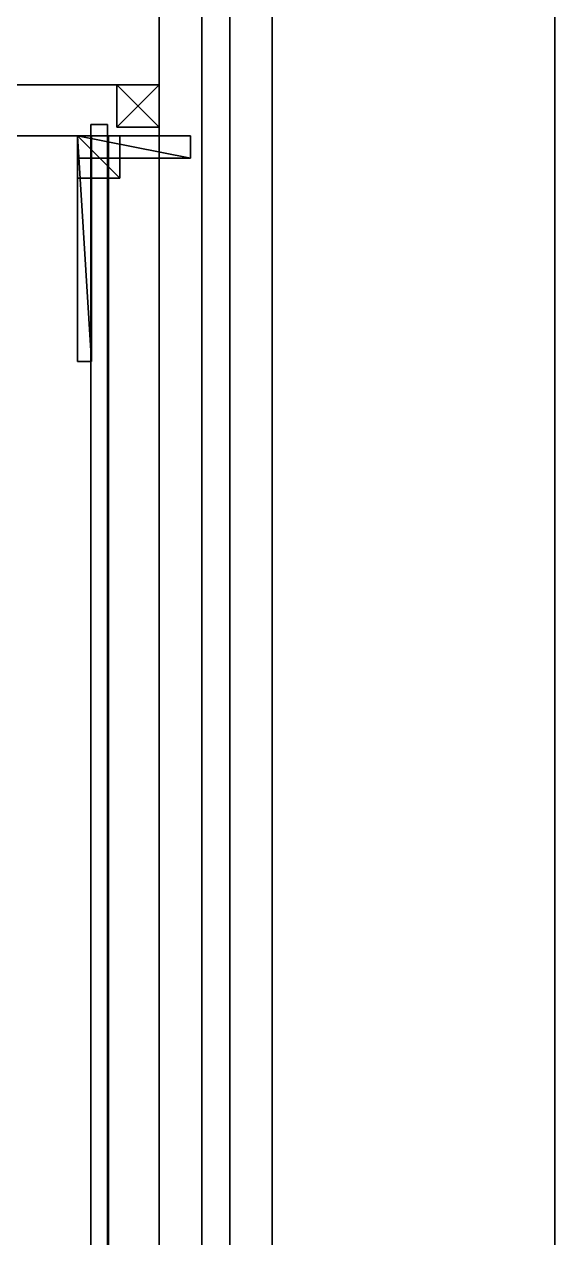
# Model space of a CAD drawing. Extents: x 0 to 4956, y -4930 to 0.
# Drawn here: x 4768.2 to 4956, y -3878.3 to -3448.4 of the extents above; entities that cross this region are included whole.
import ezdxf

# ---------------------------------------------------------------- set-up
doc = ezdxf.new("R2010")
doc.units = 0
for name, color, linetype in [('LAYER0', 7, 'CONTINUOUS'), ('LAYER1225', 45, 'CONTINUOUS'), ('LAYER1234', 45, 'CONTINUOUS'), ('LAYER1235', 2, 'CONTINUOUS'), ('LAYER1236', 7, 'CONTINUOUS'), ('LAYER1237', 253, 'CONTINUOUS'), ('LAYER1238', 253, 'CONTINUOUS'), ('LAYER1239', 253, 'CONTINUOUS'), ('LAYER1240', 253, 'CONTINUOUS'), ('LAYER1241', 253, 'CONTINUOUS'), ('LAYER1242', 253, 'CONTINUOUS'), ('LAYER1243', 45, 'CONTINUOUS'), ('LAYER1245', 45, 'CONTINUOUS'), ('LAYER1247', 45, 'CONTINUOUS'), ('LAYER1261', 253, 'CONTINUOUS'), ('LAYER1262', 253, 'CONTINUOUS'), ('LAYER1263', 253, 'CONTINUOUS'), ('LAYER1264', 253, 'CONTINUOUS'), ('LAYER1265', 253, 'CONTINUOUS'), ('LAYER1266', 253, 'CONTINUOUS'), ('LAYER1267', 253, 'CONTINUOUS'), ('LAYER1268', 253, 'CONTINUOUS'), ('LAYER1269', 253, 'CONTINUOUS'), ('LAYER1270', 253, 'CONTINUOUS'), ('LAYER1271', 253, 'CONTINUOUS'), ('LAYER1272', 253, 'CONTINUOUS'), ('LAYER141', 45, 'CONTINUOUS'), ('LAYER28', 7, 'CONTINUOUS'), ('LAYER32', 7, 'CONTINUOUS'), ('LAYER89', 7, 'CONTINUOUS')]:
    doc.layers.add(name, color=color, linetype=linetype)

msp = doc.modelspace()

# ---------------------------------------------------------------- linework, layer by layer
at = {"layer": 'LAYER0', "invisible_edges": 1}
for points in [[(4956, 0), (0, -4930), (0, 0), (4956, 0)], [(4956, -4930, 5), (0, 0, 5), (0, -4930, 5), (4956, -4930, 5)], [(0, 0, 5), (4956, -4930, 5), (4956, 0, 5), (0, 0, 5)], [(0, -4930), (4956, 0), (4956, -4930), (0, -4930)], [(4956, 0), (4956, -4930, 5), (4956, -4930), (4956, 0)], [(4956, -4930, 5), (4956, 0), (4956, 0, 5), (4956, -4930, 5)]]:
    msp.add_3dface(points, dxfattribs=at)
at = {"layer": 'LAYER1225', "invisible_edges": 1}
for points in [[(4816, -4169.844, 555), (4446, -3469.844, 555), (4816, -3469.844, 555), (4816, -4169.844, 555)], [(4446, -3469.844, 555), (4816, -4169.844, 555), (4446, -4169.844, 555), (4446, -3469.844, 555)], [(4816, -3469.844, 573), (4446, -3469.844, 555), (4446, -3469.844, 573), (4816, -3469.844, 573)], [(4446, -3469.844, 555), (4816, -3469.844, 573), (4816, -3469.844, 555), (4446, -3469.844, 555)], [(4446, -4169.844, 573), (4816, -3469.844, 573), (4446, -3469.844, 573), (4446, -4169.844, 573)], [(4816, -3469.844, 573), (4446, -4169.844, 573), (4816, -4169.844, 573), (4816, -3469.844, 573)], [(4816, -3469.844, 573), (4816, -4169.844, 555), (4816, -3469.844, 555), (4816, -3469.844, 573)], [(4816, -4169.844, 555), (4816, -3469.844, 573), (4816, -4169.844, 573), (4816, -4169.844, 555)]]:
    msp.add_3dface(points, dxfattribs=at)
at = {"layer": 'LAYER1234', "invisible_edges": 1}
for points in [[(4816, -4151.844, 306), (4466, -3487.844, 306), (4816, -3487.844, 306), (4816, -4151.844, 306)], [(4466, -3487.844, 306), (4816, -4151.844, 306), (4466, -4151.844, 306), (4466, -3487.844, 306)], [(4816, -3487.844, 324), (4466, -3487.844, 306), (4466, -3487.844, 324), (4816, -3487.844, 324)], [(4466, -3487.844, 306), (4816, -3487.844, 324), (4816, -3487.844, 306), (4466, -3487.844, 306)], [(4466, -4151.844, 324), (4816, -3487.844, 324), (4466, -3487.844, 324), (4466, -4151.844, 324)], [(4816, -3487.844, 324), (4466, -4151.844, 324), (4816, -4151.844, 324), (4816, -3487.844, 324)], [(4816, -3487.844, 324), (4816, -4151.844, 306), (4816, -3487.844, 306), (4816, -3487.844, 324)], [(4816, -4151.844, 306), (4816, -3487.844, 324), (4816, -4151.844, 324), (4816, -4151.844, 306)]]:
    msp.add_3dface(points, dxfattribs=at)
at = {"layer": 'LAYER1235'}
for points in [[(4787, -3567.844, 514), (4792, -3567.844, 514), (4787, -3487.844, 514), (4787, -3567.844, 514)], [(4787, -3487.844, 514), (4792, -3567.844, 514), (4792, -3487.844, 514), (4787, -3487.844, 514)], [(4787, -3487.844, 514), (4792, -3487.844, 514), (4787, -3487.844, 491), (4787, -3487.844, 514)], [(4787, -3487.844, 491), (4792, -3487.844, 514), (4792, -3487.844, 491), (4787, -3487.844, 491)], [(4787, -3567.844, 514), (4787, -3487.844, 514), (4787, -3567.844, 491), (4787, -3567.844, 514)], [(4787, -3567.844, 491), (4787, -3487.844, 514), (4787, -3487.844, 491), (4787, -3567.844, 491)], [(4787, -3567.844, 491), (4787, -3487.844, 491), (4792, -3567.844, 491), (4787, -3567.844, 491)], [(4792, -3567.844, 491), (4787, -3487.844, 491), (4792, -3487.844, 491), (4792, -3567.844, 491)], [(4792, -3567.844, 491), (4792, -3487.844, 491), (4792, -3567.844, 514), (4792, -3567.844, 491)], [(4792, -3567.844, 514), (4792, -3487.844, 491), (4792, -3487.844, 514), (4792, -3567.844, 514)], [(4787, -3567.844, 491), (4792, -3567.844, 491), (4787, -3567.844, 514), (4787, -3567.844, 491)], [(4787, -3567.844, 514), (4792, -3567.844, 491), (4792, -3567.844, 514), (4787, -3567.844, 514)]]:
    msp.add_3dface(points, dxfattribs=at)
at = {"layer": 'LAYER1236', "invisible_edges": 1}
for points in [[(4787, -3487.844, 491), (4787, -3567.844, 514), (4787, -3487.844, 514), (4787, -3487.844, 491)], [(4787, -3567.844, 514), (4787, -3487.844, 491), (4787, -3567.844, 491), (4787, -3567.844, 514)], [(4792, -3487.844, 514), (4787, -3567.844, 514), (4792, -3567.844, 514), (4792, -3487.844, 514)], [(4787, -3567.844, 514), (4792, -3487.844, 514), (4787, -3487.844, 514), (4787, -3567.844, 514)], [(4787, -3487.844, 491), (4792, -3567.844, 491), (4787, -3567.844, 491), (4787, -3487.844, 491)], [(4792, -3567.844, 491), (4787, -3487.844, 491), (4792, -3487.844, 491), (4792, -3567.844, 491)], [(4792, -3487.844, 514), (4787, -3487.844, 491), (4787, -3487.844, 514), (4792, -3487.844, 514)], [(4787, -3487.844, 491), (4792, -3487.844, 514), (4792, -3487.844, 491), (4787, -3487.844, 491)], [(4792, -3567.844, 491), (4792, -3487.844, 514), (4792, -3567.844, 514), (4792, -3567.844, 491)], [(4792, -3487.844, 514), (4792, -3567.844, 491), (4792, -3487.844, 491), (4792, -3487.844, 514)], [(4792, -3567.844, 491), (4787, -3567.844, 514), (4787, -3567.844, 491), (4792, -3567.844, 491)], [(4787, -3567.844, 514), (4792, -3567.844, 491), (4792, -3567.844, 514), (4787, -3567.844, 514)]]:
    msp.add_3dface(points, dxfattribs=at)
at = {"layer": 'LAYER1237'}
for points in [[(4787, -3502.844, 514), (4802, -3502.844, 514), (4787, -3487.844, 514), (4787, -3502.844, 514)], [(4787, -3487.844, 514), (4802, -3502.844, 514), (4802, -3487.844, 514), (4787, -3487.844, 514)], [(4787, -3487.844, 514), (4802, -3487.844, 514), (4787, -3487.844, 499), (4787, -3487.844, 514)], [(4787, -3487.844, 499), (4802, -3487.844, 514), (4802, -3487.844, 499), (4787, -3487.844, 499)], [(4787, -3502.844, 514), (4787, -3487.844, 514), (4787, -3502.844, 499), (4787, -3502.844, 514)], [(4787, -3502.844, 499), (4787, -3487.844, 514), (4787, -3487.844, 499), (4787, -3502.844, 499)], [(4787, -3502.844, 499), (4787, -3487.844, 499), (4802, -3502.844, 499), (4787, -3502.844, 499)], [(4802, -3502.844, 499), (4787, -3487.844, 499), (4802, -3487.844, 499), (4802, -3502.844, 499)], [(4802, -3502.844, 499), (4802, -3487.844, 499), (4802, -3502.844, 514), (4802, -3502.844, 499)], [(4802, -3502.844, 514), (4802, -3487.844, 499), (4802, -3487.844, 514), (4802, -3502.844, 514)], [(4787, -3502.844, 499), (4802, -3502.844, 499), (4787, -3502.844, 514), (4787, -3502.844, 499)], [(4787, -3502.844, 514), (4802, -3502.844, 499), (4802, -3502.844, 514), (4787, -3502.844, 514)]]:
    msp.add_3dface(points, dxfattribs=at)
at = {"layer": 'LAYER1238'}
for points in [[(4787, -3502.844, 514), (4802, -3502.844, 514), (4787, -3487.844, 514), (4787, -3502.844, 514)], [(4787, -3487.844, 514), (4802, -3502.844, 514), (4802, -3487.844, 514), (4787, -3487.844, 514)], [(4787, -3487.844, 514), (4802, -3487.844, 514), (4787, -3487.844, 499), (4787, -3487.844, 514)], [(4787, -3487.844, 499), (4802, -3487.844, 514), (4802, -3487.844, 499), (4787, -3487.844, 499)], [(4787, -3502.844, 514), (4787, -3487.844, 514), (4787, -3502.844, 499), (4787, -3502.844, 514)], [(4787, -3502.844, 499), (4787, -3487.844, 514), (4787, -3487.844, 499), (4787, -3502.844, 499)], [(4787, -3502.844, 499), (4787, -3487.844, 499), (4802, -3502.844, 499), (4787, -3502.844, 499)], [(4802, -3502.844, 499), (4787, -3487.844, 499), (4802, -3487.844, 499), (4802, -3502.844, 499)], [(4802, -3502.844, 499), (4802, -3487.844, 499), (4802, -3502.844, 514), (4802, -3502.844, 499)], [(4802, -3502.844, 514), (4802, -3487.844, 499), (4802, -3487.844, 514), (4802, -3502.844, 514)], [(4787, -3502.844, 499), (4802, -3502.844, 499), (4787, -3502.844, 514), (4787, -3502.844, 499)], [(4787, -3502.844, 514), (4802, -3502.844, 499), (4802, -3502.844, 514), (4787, -3502.844, 514)]]:
    msp.add_3dface(points, dxfattribs=at)
at = {"layer": 'LAYER1239'}
for points in [[(4787, -3502.844, 514), (4802, -3502.844, 514), (4787, -3487.844, 514), (4787, -3502.844, 514)], [(4787, -3487.844, 514), (4802, -3502.844, 514), (4802, -3487.844, 514), (4787, -3487.844, 514)], [(4787, -3487.844, 514), (4802, -3487.844, 514), (4787, -3487.844, 499), (4787, -3487.844, 514)], [(4787, -3487.844, 499), (4802, -3487.844, 514), (4802, -3487.844, 499), (4787, -3487.844, 499)], [(4787, -3502.844, 514), (4787, -3487.844, 514), (4787, -3502.844, 499), (4787, -3502.844, 514)], [(4787, -3502.844, 499), (4787, -3487.844, 514), (4787, -3487.844, 499), (4787, -3502.844, 499)], [(4787, -3502.844, 499), (4787, -3487.844, 499), (4802, -3502.844, 499), (4787, -3502.844, 499)], [(4802, -3502.844, 499), (4787, -3487.844, 499), (4802, -3487.844, 499), (4802, -3502.844, 499)], [(4802, -3502.844, 499), (4802, -3487.844, 499), (4802, -3502.844, 514), (4802, -3502.844, 499)], [(4802, -3502.844, 514), (4802, -3487.844, 499), (4802, -3487.844, 514), (4802, -3502.844, 514)], [(4787, -3502.844, 499), (4802, -3502.844, 499), (4787, -3502.844, 514), (4787, -3502.844, 499)], [(4787, -3502.844, 514), (4802, -3502.844, 499), (4802, -3502.844, 514), (4787, -3502.844, 514)]]:
    msp.add_3dface(points, dxfattribs=at)
at = {"layer": 'LAYER1240'}
for points in [[(4787, -3502.844, 514), (4802, -3502.844, 514), (4787, -3487.844, 514), (4787, -3502.844, 514)], [(4787, -3487.844, 514), (4802, -3502.844, 514), (4802, -3487.844, 514), (4787, -3487.844, 514)], [(4787, -3487.844, 514), (4802, -3487.844, 514), (4787, -3487.844, 499), (4787, -3487.844, 514)], [(4787, -3487.844, 499), (4802, -3487.844, 514), (4802, -3487.844, 499), (4787, -3487.844, 499)], [(4787, -3502.844, 514), (4787, -3487.844, 514), (4787, -3502.844, 499), (4787, -3502.844, 514)], [(4787, -3502.844, 499), (4787, -3487.844, 514), (4787, -3487.844, 499), (4787, -3502.844, 499)], [(4787, -3502.844, 499), (4787, -3487.844, 499), (4802, -3502.844, 499), (4787, -3502.844, 499)], [(4802, -3502.844, 499), (4787, -3487.844, 499), (4802, -3487.844, 499), (4802, -3502.844, 499)], [(4802, -3502.844, 499), (4802, -3487.844, 499), (4802, -3502.844, 514), (4802, -3502.844, 499)], [(4802, -3502.844, 514), (4802, -3487.844, 499), (4802, -3487.844, 514), (4802, -3502.844, 514)], [(4787, -3502.844, 499), (4802, -3502.844, 499), (4787, -3502.844, 514), (4787, -3502.844, 499)], [(4787, -3502.844, 514), (4802, -3502.844, 499), (4802, -3502.844, 514), (4787, -3502.844, 514)]]:
    msp.add_3dface(points, dxfattribs=at)
at = {"layer": 'LAYER1241'}
for points in [[(4787, -3495.844, 514), (4827, -3495.844, 514), (4787, -3487.844, 514), (4787, -3495.844, 514)], [(4787, -3487.844, 514), (4827, -3495.844, 514), (4827, -3487.844, 514), (4787, -3487.844, 514)], [(4787, -3487.844, 514), (4827, -3487.844, 514), (4787, -3487.844, 506), (4787, -3487.844, 514)], [(4787, -3487.844, 506), (4827, -3487.844, 514), (4827, -3487.844, 506), (4787, -3487.844, 506)], [(4787, -3495.844, 514), (4787, -3487.844, 514), (4787, -3495.844, 506), (4787, -3495.844, 514)], [(4787, -3495.844, 506), (4787, -3487.844, 514), (4787, -3487.844, 506), (4787, -3495.844, 506)], [(4787, -3495.844, 506), (4787, -3487.844, 506), (4827, -3495.844, 506), (4787, -3495.844, 506)], [(4827, -3495.844, 506), (4787, -3487.844, 506), (4827, -3487.844, 506), (4827, -3495.844, 506)], [(4827, -3495.844, 506), (4827, -3487.844, 506), (4827, -3495.844, 514), (4827, -3495.844, 506)], [(4827, -3495.844, 514), (4827, -3487.844, 506), (4827, -3487.844, 514), (4827, -3495.844, 514)], [(4787, -3495.844, 506), (4827, -3495.844, 506), (4787, -3495.844, 514), (4787, -3495.844, 506)], [(4787, -3495.844, 514), (4827, -3495.844, 506), (4827, -3495.844, 514), (4787, -3495.844, 514)]]:
    msp.add_3dface(points, dxfattribs=at)
at = {"layer": 'LAYER1242'}
for points in [[(4787, -3567.844, 514), (4792, -3567.844, 514), (4787, -3487.844, 514), (4787, -3567.844, 514)], [(4787, -3487.844, 514), (4792, -3567.844, 514), (4792, -3487.844, 514), (4787, -3487.844, 514)], [(4787, -3487.844, 514), (4792, -3487.844, 514), (4787, -3487.844, 498), (4787, -3487.844, 514)], [(4787, -3487.844, 498), (4792, -3487.844, 514), (4792, -3487.844, 498), (4787, -3487.844, 498)], [(4787, -3567.844, 514), (4787, -3487.844, 514), (4787, -3567.844, 498), (4787, -3567.844, 514)], [(4787, -3567.844, 498), (4787, -3487.844, 514), (4787, -3487.844, 498), (4787, -3567.844, 498)], [(4787, -3567.844, 498), (4787, -3487.844, 498), (4792, -3567.844, 498), (4787, -3567.844, 498)], [(4792, -3567.844, 498), (4787, -3487.844, 498), (4792, -3487.844, 498), (4792, -3567.844, 498)], [(4792, -3567.844, 498), (4792, -3487.844, 498), (4792, -3567.844, 514), (4792, -3567.844, 498)], [(4792, -3567.844, 514), (4792, -3487.844, 498), (4792, -3487.844, 514), (4792, -3567.844, 514)], [(4787, -3567.844, 498), (4792, -3567.844, 498), (4787, -3567.844, 514), (4787, -3567.844, 498)], [(4787, -3567.844, 514), (4792, -3567.844, 498), (4792, -3567.844, 514), (4787, -3567.844, 514)]]:
    msp.add_3dface(points, dxfattribs=at)
at = {"layer": 'LAYER1243', "invisible_edges": 1}
for points in [[(4816, -3469.844, 305), (4466, -3487.844, 305), (4466, -3469.844, 305), (4816, -3469.844, 305)], [(4466, -3487.844, 305), (4816, -3469.844, 305), (4816, -3487.844, 305), (4466, -3487.844, 305)], [(4816, -3487.844, 555), (4466, -3469.844, 555), (4466, -3487.844, 555), (4816, -3487.844, 555)], [(4466, -3469.844, 555), (4816, -3487.844, 555), (4816, -3469.844, 555), (4466, -3469.844, 555)], [(4466, -3469.844, 555), (4816, -3469.844, 305), (4466, -3469.844, 305), (4466, -3469.844, 555)], [(4816, -3469.844, 305), (4466, -3469.844, 555), (4816, -3469.844, 555), (4816, -3469.844, 305)], [(4816, -3469.844, 305), (4816, -3487.844, 555), (4816, -3487.844, 305), (4816, -3469.844, 305)], [(4816, -3487.844, 555), (4816, -3469.844, 305), (4816, -3469.844, 555), (4816, -3487.844, 555)], [(4816, -3487.844, 555), (4466, -3487.844, 305), (4816, -3487.844, 305), (4816, -3487.844, 555)], [(4466, -3487.844, 305), (4816, -3487.844, 555), (4466, -3487.844, 555), (4466, -3487.844, 305)]]:
    msp.add_3dface(points, dxfattribs=at)
at = {"layer": 'LAYER1245', "invisible_edges": 1}
for points in [[(4791.7, -3483.844, 554.5), (4797.7, -4155.844, 554.5), (4797.7, -3483.844, 554.5), (4791.7, -3483.844, 554.5)], [(4797.7, -4155.844, 554.5), (4791.7, -3483.844, 554.5), (4791.7, -4155.844, 554.5), (4797.7, -4155.844, 554.5)], [(4797.7, -3483.844, 320), (4791.7, -3483.844, 554.5), (4797.7, -3483.844, 554.5), (4797.7, -3483.844, 320)], [(4791.7, -3483.844, 554.5), (4797.7, -3483.844, 320), (4791.7, -3483.844, 320), (4791.7, -3483.844, 554.5)], [(4791.7, -4155.844, 320), (4797.7, -3483.844, 320), (4797.7, -4155.844, 320), (4791.7, -4155.844, 320)], [(4797.7, -3483.844, 320), (4791.7, -4155.844, 320), (4791.7, -3483.844, 320), (4797.7, -3483.844, 320)], [(4791.7, -3483.844, 554.5), (4791.7, -4155.844, 320), (4791.7, -4155.844, 554.5), (4791.7, -3483.844, 554.5)], [(4791.7, -4155.844, 320), (4791.7, -3483.844, 554.5), (4791.7, -3483.844, 320), (4791.7, -4155.844, 320)], [(4797.7, -3483.844, 320), (4797.7, -4155.844, 554.5), (4797.7, -4155.844, 320), (4797.7, -3483.844, 320)], [(4797.7, -4155.844, 554.5), (4797.7, -3483.844, 320), (4797.7, -3483.844, 554.5), (4797.7, -4155.844, 554.5)]]:
    msp.add_3dface(points, dxfattribs=at)
at = {"layer": 'LAYER1247', "invisible_edges": 1}
for points in [[(4798, -3487.844, 554.5), (4816, -4151.844, 554.5), (4816, -3487.844, 554.5), (4798, -3487.844, 554.5)], [(4816, -4151.844, 554.5), (4798, -3487.844, 554.5), (4798, -4151.844, 554.5), (4816, -4151.844, 554.5)], [(4816, -3487.844, 434.5), (4798, -3487.844, 554.5), (4816, -3487.844, 554.5), (4816, -3487.844, 434.5)], [(4798, -3487.844, 554.5), (4816, -3487.844, 434.5), (4798, -3487.844, 434.5), (4798, -3487.844, 554.5)], [(4798, -4151.844, 434.5), (4816, -3487.844, 434.5), (4816, -4151.844, 434.5), (4798, -4151.844, 434.5)], [(4816, -3487.844, 434.5), (4798, -4151.844, 434.5), (4798, -3487.844, 434.5), (4816, -3487.844, 434.5)], [(4798, -3487.844, 554.5), (4798, -4151.844, 434.5), (4798, -4151.844, 554.5), (4798, -3487.844, 554.5)], [(4798, -4151.844, 434.5), (4798, -3487.844, 554.5), (4798, -3487.844, 434.5), (4798, -4151.844, 434.5)], [(4816, -3487.844, 434.5), (4816, -4151.844, 554.5), (4816, -4151.844, 434.5), (4816, -3487.844, 434.5)], [(4816, -4151.844, 554.5), (4816, -3487.844, 434.5), (4816, -3487.844, 554.5), (4816, -4151.844, 554.5)]]:
    msp.add_3dface(points, dxfattribs=at)
at = {"layer": 'LAYER1261'}
for points in [[(4801, -3484.844, 308), (4801, -3484.844, 323), (4801, -3469.844, 308), (4801, -3484.844, 308)], [(4801, -3469.844, 308), (4801, -3484.844, 323), (4801, -3469.844, 323), (4801, -3469.844, 308)], [(4801, -3469.844, 308), (4801, -3469.844, 323), (4816, -3469.844, 308), (4801, -3469.844, 308)], [(4816, -3469.844, 308), (4801, -3469.844, 323), (4816, -3469.844, 323), (4816, -3469.844, 308)], [(4801, -3469.844, 308), (4816, -3469.844, 308), (4801, -3484.844, 308), (4801, -3469.844, 308)], [(4801, -3484.844, 308), (4816, -3469.844, 308), (4816, -3484.844, 308), (4801, -3484.844, 308)], [(4801, -3484.844, 323), (4816, -3484.844, 323), (4801, -3469.844, 323), (4801, -3484.844, 323)], [(4801, -3469.844, 323), (4816, -3484.844, 323), (4816, -3469.844, 323), (4801, -3469.844, 323)], [(4816, -3469.844, 308), (4816, -3469.844, 323), (4816, -3484.844, 308), (4816, -3469.844, 308)], [(4816, -3484.844, 308), (4816, -3469.844, 323), (4816, -3484.844, 323), (4816, -3484.844, 308)], [(4801, -3484.844, 308), (4816, -3484.844, 308), (4801, -3484.844, 323), (4801, -3484.844, 308)], [(4801, -3484.844, 323), (4816, -3484.844, 308), (4816, -3484.844, 323), (4801, -3484.844, 323)]]:
    msp.add_3dface(points, dxfattribs=at)
at = {"layer": 'LAYER1262'}
for points in [[(4801, -3484.844, 308), (4801, -3484.844, 323), (4801, -3469.844, 308), (4801, -3484.844, 308)], [(4801, -3469.844, 308), (4801, -3484.844, 323), (4801, -3469.844, 323), (4801, -3469.844, 308)], [(4801, -3469.844, 308), (4801, -3469.844, 323), (4816, -3469.844, 308), (4801, -3469.844, 308)], [(4816, -3469.844, 308), (4801, -3469.844, 323), (4816, -3469.844, 323), (4816, -3469.844, 308)], [(4801, -3469.844, 308), (4816, -3469.844, 308), (4801, -3484.844, 308), (4801, -3469.844, 308)], [(4801, -3484.844, 308), (4816, -3469.844, 308), (4816, -3484.844, 308), (4801, -3484.844, 308)], [(4801, -3484.844, 323), (4816, -3484.844, 323), (4801, -3469.844, 323), (4801, -3484.844, 323)], [(4801, -3469.844, 323), (4816, -3484.844, 323), (4816, -3469.844, 323), (4801, -3469.844, 323)], [(4816, -3469.844, 308), (4816, -3469.844, 323), (4816, -3484.844, 308), (4816, -3469.844, 308)], [(4816, -3484.844, 308), (4816, -3469.844, 323), (4816, -3484.844, 323), (4816, -3484.844, 308)], [(4801, -3484.844, 308), (4816, -3484.844, 308), (4801, -3484.844, 323), (4801, -3484.844, 308)], [(4801, -3484.844, 323), (4816, -3484.844, 308), (4816, -3484.844, 323), (4801, -3484.844, 323)]]:
    msp.add_3dface(points, dxfattribs=at)
at = {"layer": 'LAYER1263'}
for points in [[(4801, -3484.844, 308), (4801, -3484.844, 323), (4801, -3469.844, 308), (4801, -3484.844, 308)], [(4801, -3469.844, 308), (4801, -3484.844, 323), (4801, -3469.844, 323), (4801, -3469.844, 308)], [(4801, -3469.844, 308), (4801, -3469.844, 323), (4816, -3469.844, 308), (4801, -3469.844, 308)], [(4816, -3469.844, 308), (4801, -3469.844, 323), (4816, -3469.844, 323), (4816, -3469.844, 308)], [(4801, -3469.844, 308), (4816, -3469.844, 308), (4801, -3484.844, 308), (4801, -3469.844, 308)], [(4801, -3484.844, 308), (4816, -3469.844, 308), (4816, -3484.844, 308), (4801, -3484.844, 308)], [(4801, -3484.844, 323), (4816, -3484.844, 323), (4801, -3469.844, 323), (4801, -3484.844, 323)], [(4801, -3469.844, 323), (4816, -3484.844, 323), (4816, -3469.844, 323), (4801, -3469.844, 323)], [(4816, -3469.844, 308), (4816, -3469.844, 323), (4816, -3484.844, 308), (4816, -3469.844, 308)], [(4816, -3484.844, 308), (4816, -3469.844, 323), (4816, -3484.844, 323), (4816, -3484.844, 308)], [(4801, -3484.844, 308), (4816, -3484.844, 308), (4801, -3484.844, 323), (4801, -3484.844, 308)], [(4801, -3484.844, 323), (4816, -3484.844, 308), (4816, -3484.844, 323), (4801, -3484.844, 323)]]:
    msp.add_3dface(points, dxfattribs=at)
at = {"layer": 'LAYER1264'}
for points in [[(4801, -3484.844, 308), (4801, -3484.844, 323), (4801, -3469.844, 308), (4801, -3484.844, 308)], [(4801, -3469.844, 308), (4801, -3484.844, 323), (4801, -3469.844, 323), (4801, -3469.844, 308)], [(4801, -3469.844, 308), (4801, -3469.844, 323), (4816, -3469.844, 308), (4801, -3469.844, 308)], [(4816, -3469.844, 308), (4801, -3469.844, 323), (4816, -3469.844, 323), (4816, -3469.844, 308)], [(4801, -3469.844, 308), (4816, -3469.844, 308), (4801, -3484.844, 308), (4801, -3469.844, 308)], [(4801, -3484.844, 308), (4816, -3469.844, 308), (4816, -3484.844, 308), (4801, -3484.844, 308)], [(4801, -3484.844, 323), (4816, -3484.844, 323), (4801, -3469.844, 323), (4801, -3484.844, 323)], [(4801, -3469.844, 323), (4816, -3484.844, 323), (4816, -3469.844, 323), (4801, -3469.844, 323)], [(4816, -3469.844, 308), (4816, -3469.844, 323), (4816, -3484.844, 308), (4816, -3469.844, 308)], [(4816, -3484.844, 308), (4816, -3469.844, 323), (4816, -3484.844, 323), (4816, -3484.844, 308)], [(4801, -3484.844, 308), (4816, -3484.844, 308), (4801, -3484.844, 323), (4801, -3484.844, 308)], [(4801, -3484.844, 323), (4816, -3484.844, 308), (4816, -3484.844, 323), (4801, -3484.844, 323)]]:
    msp.add_3dface(points, dxfattribs=at)
at = {"layer": 'LAYER1265'}
for points in [[(4801, -3484.844, 308), (4801, -3484.844, 323), (4801, -3469.844, 308), (4801, -3484.844, 308)], [(4801, -3469.844, 308), (4801, -3484.844, 323), (4801, -3469.844, 323), (4801, -3469.844, 308)], [(4801, -3469.844, 308), (4801, -3469.844, 323), (4816, -3469.844, 308), (4801, -3469.844, 308)], [(4816, -3469.844, 308), (4801, -3469.844, 323), (4816, -3469.844, 323), (4816, -3469.844, 308)], [(4801, -3469.844, 308), (4816, -3469.844, 308), (4801, -3484.844, 308), (4801, -3469.844, 308)], [(4801, -3484.844, 308), (4816, -3469.844, 308), (4816, -3484.844, 308), (4801, -3484.844, 308)], [(4801, -3484.844, 323), (4816, -3484.844, 323), (4801, -3469.844, 323), (4801, -3484.844, 323)], [(4801, -3469.844, 323), (4816, -3484.844, 323), (4816, -3469.844, 323), (4801, -3469.844, 323)], [(4816, -3469.844, 308), (4816, -3469.844, 323), (4816, -3484.844, 308), (4816, -3469.844, 308)], [(4816, -3484.844, 308), (4816, -3469.844, 323), (4816, -3484.844, 323), (4816, -3484.844, 308)], [(4801, -3484.844, 308), (4816, -3484.844, 308), (4801, -3484.844, 323), (4801, -3484.844, 308)], [(4801, -3484.844, 323), (4816, -3484.844, 308), (4816, -3484.844, 323), (4801, -3484.844, 323)]]:
    msp.add_3dface(points, dxfattribs=at)
at = {"layer": 'LAYER1266'}
for points in [[(4801, -3484.844, 308), (4801, -3484.844, 323), (4801, -3469.844, 308), (4801, -3484.844, 308)], [(4801, -3469.844, 308), (4801, -3484.844, 323), (4801, -3469.844, 323), (4801, -3469.844, 308)], [(4801, -3469.844, 308), (4801, -3469.844, 323), (4816, -3469.844, 308), (4801, -3469.844, 308)], [(4816, -3469.844, 308), (4801, -3469.844, 323), (4816, -3469.844, 323), (4816, -3469.844, 308)], [(4801, -3469.844, 308), (4816, -3469.844, 308), (4801, -3484.844, 308), (4801, -3469.844, 308)], [(4801, -3484.844, 308), (4816, -3469.844, 308), (4816, -3484.844, 308), (4801, -3484.844, 308)], [(4801, -3484.844, 323), (4816, -3484.844, 323), (4801, -3469.844, 323), (4801, -3484.844, 323)], [(4801, -3469.844, 323), (4816, -3484.844, 323), (4816, -3469.844, 323), (4801, -3469.844, 323)], [(4816, -3469.844, 308), (4816, -3469.844, 323), (4816, -3484.844, 308), (4816, -3469.844, 308)], [(4816, -3484.844, 308), (4816, -3469.844, 323), (4816, -3484.844, 323), (4816, -3484.844, 308)], [(4801, -3484.844, 308), (4816, -3484.844, 308), (4801, -3484.844, 323), (4801, -3484.844, 308)], [(4801, -3484.844, 323), (4816, -3484.844, 308), (4816, -3484.844, 323), (4801, -3484.844, 323)]]:
    msp.add_3dface(points, dxfattribs=at)
at = {"layer": 'LAYER1267'}
for points in [[(4801, -3484.844, 308), (4801, -3484.844, 323), (4801, -3469.844, 308), (4801, -3484.844, 308)], [(4801, -3469.844, 308), (4801, -3484.844, 323), (4801, -3469.844, 323), (4801, -3469.844, 308)], [(4801, -3469.844, 308), (4801, -3469.844, 323), (4816, -3469.844, 308), (4801, -3469.844, 308)], [(4816, -3469.844, 308), (4801, -3469.844, 323), (4816, -3469.844, 323), (4816, -3469.844, 308)], [(4801, -3469.844, 308), (4816, -3469.844, 308), (4801, -3484.844, 308), (4801, -3469.844, 308)], [(4801, -3484.844, 308), (4816, -3469.844, 308), (4816, -3484.844, 308), (4801, -3484.844, 308)], [(4801, -3484.844, 323), (4816, -3484.844, 323), (4801, -3469.844, 323), (4801, -3484.844, 323)], [(4801, -3469.844, 323), (4816, -3484.844, 323), (4816, -3469.844, 323), (4801, -3469.844, 323)], [(4816, -3469.844, 308), (4816, -3469.844, 323), (4816, -3484.844, 308), (4816, -3469.844, 308)], [(4816, -3484.844, 308), (4816, -3469.844, 323), (4816, -3484.844, 323), (4816, -3484.844, 308)], [(4801, -3484.844, 308), (4816, -3484.844, 308), (4801, -3484.844, 323), (4801, -3484.844, 308)], [(4801, -3484.844, 323), (4816, -3484.844, 308), (4816, -3484.844, 323), (4801, -3484.844, 323)]]:
    msp.add_3dface(points, dxfattribs=at)
at = {"layer": 'LAYER1268'}
for points in [[(4801, -3484.844, 308), (4801, -3484.844, 323), (4801, -3469.844, 308), (4801, -3484.844, 308)], [(4801, -3469.844, 308), (4801, -3484.844, 323), (4801, -3469.844, 323), (4801, -3469.844, 308)], [(4801, -3469.844, 308), (4801, -3469.844, 323), (4816, -3469.844, 308), (4801, -3469.844, 308)], [(4816, -3469.844, 308), (4801, -3469.844, 323), (4816, -3469.844, 323), (4816, -3469.844, 308)], [(4801, -3469.844, 308), (4816, -3469.844, 308), (4801, -3484.844, 308), (4801, -3469.844, 308)], [(4801, -3484.844, 308), (4816, -3469.844, 308), (4816, -3484.844, 308), (4801, -3484.844, 308)], [(4801, -3484.844, 323), (4816, -3484.844, 323), (4801, -3469.844, 323), (4801, -3484.844, 323)], [(4801, -3469.844, 323), (4816, -3484.844, 323), (4816, -3469.844, 323), (4801, -3469.844, 323)], [(4816, -3469.844, 308), (4816, -3469.844, 323), (4816, -3484.844, 308), (4816, -3469.844, 308)], [(4816, -3484.844, 308), (4816, -3469.844, 323), (4816, -3484.844, 323), (4816, -3484.844, 308)], [(4801, -3484.844, 308), (4816, -3484.844, 308), (4801, -3484.844, 323), (4801, -3484.844, 308)], [(4801, -3484.844, 323), (4816, -3484.844, 308), (4816, -3484.844, 323), (4801, -3484.844, 323)]]:
    msp.add_3dface(points, dxfattribs=at)
at = {"layer": 'LAYER1269'}
for points in [[(4801, -3484.844, 308), (4801, -3484.844, 323), (4801, -3469.844, 308), (4801, -3484.844, 308)], [(4801, -3469.844, 308), (4801, -3484.844, 323), (4801, -3469.844, 323), (4801, -3469.844, 308)], [(4801, -3469.844, 308), (4801, -3469.844, 323), (4816, -3469.844, 308), (4801, -3469.844, 308)], [(4816, -3469.844, 308), (4801, -3469.844, 323), (4816, -3469.844, 323), (4816, -3469.844, 308)], [(4801, -3469.844, 308), (4816, -3469.844, 308), (4801, -3484.844, 308), (4801, -3469.844, 308)], [(4801, -3484.844, 308), (4816, -3469.844, 308), (4816, -3484.844, 308), (4801, -3484.844, 308)], [(4801, -3484.844, 323), (4816, -3484.844, 323), (4801, -3469.844, 323), (4801, -3484.844, 323)], [(4801, -3469.844, 323), (4816, -3484.844, 323), (4816, -3469.844, 323), (4801, -3469.844, 323)], [(4816, -3469.844, 308), (4816, -3469.844, 323), (4816, -3484.844, 308), (4816, -3469.844, 308)], [(4816, -3484.844, 308), (4816, -3469.844, 323), (4816, -3484.844, 323), (4816, -3484.844, 308)], [(4801, -3484.844, 308), (4816, -3484.844, 308), (4801, -3484.844, 323), (4801, -3484.844, 308)], [(4801, -3484.844, 323), (4816, -3484.844, 308), (4816, -3484.844, 323), (4801, -3484.844, 323)]]:
    msp.add_3dface(points, dxfattribs=at)
at = {"layer": 'LAYER1270'}
for points in [[(4801, -3484.844, 308), (4801, -3484.844, 323), (4801, -3469.844, 308), (4801, -3484.844, 308)], [(4801, -3469.844, 308), (4801, -3484.844, 323), (4801, -3469.844, 323), (4801, -3469.844, 308)], [(4801, -3469.844, 308), (4801, -3469.844, 323), (4816, -3469.844, 308), (4801, -3469.844, 308)], [(4816, -3469.844, 308), (4801, -3469.844, 323), (4816, -3469.844, 323), (4816, -3469.844, 308)], [(4801, -3469.844, 308), (4816, -3469.844, 308), (4801, -3484.844, 308), (4801, -3469.844, 308)], [(4801, -3484.844, 308), (4816, -3469.844, 308), (4816, -3484.844, 308), (4801, -3484.844, 308)], [(4801, -3484.844, 323), (4816, -3484.844, 323), (4801, -3469.844, 323), (4801, -3484.844, 323)], [(4801, -3469.844, 323), (4816, -3484.844, 323), (4816, -3469.844, 323), (4801, -3469.844, 323)], [(4816, -3469.844, 308), (4816, -3469.844, 323), (4816, -3484.844, 308), (4816, -3469.844, 308)], [(4816, -3484.844, 308), (4816, -3469.844, 323), (4816, -3484.844, 323), (4816, -3484.844, 308)], [(4801, -3484.844, 308), (4816, -3484.844, 308), (4801, -3484.844, 323), (4801, -3484.844, 308)], [(4801, -3484.844, 323), (4816, -3484.844, 308), (4816, -3484.844, 323), (4801, -3484.844, 323)]]:
    msp.add_3dface(points, dxfattribs=at)
at = {"layer": 'LAYER1271'}
for points in [[(4801, -3484.844, 308), (4801, -3484.844, 323), (4801, -3469.844, 308), (4801, -3484.844, 308)], [(4801, -3469.844, 308), (4801, -3484.844, 323), (4801, -3469.844, 323), (4801, -3469.844, 308)], [(4801, -3469.844, 308), (4801, -3469.844, 323), (4816, -3469.844, 308), (4801, -3469.844, 308)], [(4816, -3469.844, 308), (4801, -3469.844, 323), (4816, -3469.844, 323), (4816, -3469.844, 308)], [(4801, -3469.844, 308), (4816, -3469.844, 308), (4801, -3484.844, 308), (4801, -3469.844, 308)], [(4801, -3484.844, 308), (4816, -3469.844, 308), (4816, -3484.844, 308), (4801, -3484.844, 308)], [(4801, -3484.844, 323), (4816, -3484.844, 323), (4801, -3469.844, 323), (4801, -3484.844, 323)], [(4801, -3469.844, 323), (4816, -3484.844, 323), (4816, -3469.844, 323), (4801, -3469.844, 323)], [(4816, -3469.844, 308), (4816, -3469.844, 323), (4816, -3484.844, 308), (4816, -3469.844, 308)], [(4816, -3484.844, 308), (4816, -3469.844, 323), (4816, -3484.844, 323), (4816, -3484.844, 308)], [(4801, -3484.844, 308), (4816, -3484.844, 308), (4801, -3484.844, 323), (4801, -3484.844, 308)], [(4801, -3484.844, 323), (4816, -3484.844, 308), (4816, -3484.844, 323), (4801, -3484.844, 323)]]:
    msp.add_3dface(points, dxfattribs=at)
at = {"layer": 'LAYER1272'}
for points in [[(4801, -3484.844, 308), (4801, -3484.844, 323), (4801, -3469.844, 308), (4801, -3484.844, 308)], [(4801, -3469.844, 308), (4801, -3484.844, 323), (4801, -3469.844, 323), (4801, -3469.844, 308)], [(4801, -3469.844, 308), (4801, -3469.844, 323), (4816, -3469.844, 308), (4801, -3469.844, 308)], [(4816, -3469.844, 308), (4801, -3469.844, 323), (4816, -3469.844, 323), (4816, -3469.844, 308)], [(4801, -3469.844, 308), (4816, -3469.844, 308), (4801, -3484.844, 308), (4801, -3469.844, 308)], [(4801, -3484.844, 308), (4816, -3469.844, 308), (4816, -3484.844, 308), (4801, -3484.844, 308)], [(4801, -3484.844, 323), (4816, -3484.844, 323), (4801, -3469.844, 323), (4801, -3484.844, 323)], [(4801, -3469.844, 323), (4816, -3484.844, 323), (4816, -3469.844, 323), (4801, -3469.844, 323)], [(4816, -3469.844, 308), (4816, -3469.844, 323), (4816, -3484.844, 308), (4816, -3469.844, 308)], [(4816, -3484.844, 308), (4816, -3469.844, 323), (4816, -3484.844, 323), (4816, -3484.844, 308)], [(4801, -3484.844, 308), (4816, -3484.844, 308), (4801, -3484.844, 323), (4801, -3484.844, 308)], [(4801, -3484.844, 323), (4816, -3484.844, 308), (4816, -3484.844, 323), (4801, -3484.844, 323)]]:
    msp.add_3dface(points, dxfattribs=at)
at = {"layer": 'LAYER141', "invisible_edges": 1}
for points in [[(4816, -4216.896, 1015), (4816, -3376.896, 5), (4816, -4216.896, 5), (4816, -4216.896, 1015)], [(4816, -3376.896, 5), (4816, -4216.896, 1015), (4816, -3376.896, 1015), (4816, -3376.896, 5)], [(4831, -4216.896, 5), (4816, -3376.896, 5), (4831, -3376.896, 5), (4831, -4216.896, 5)], [(4816, -3376.896, 5), (4831, -4216.896, 5), (4816, -4216.896, 5), (4816, -3376.896, 5)], [(4816, -4216.896, 1015), (4831, -3376.896, 1015), (4816, -3376.896, 1015), (4816, -4216.896, 1015)], [(4831, -3376.896, 1015), (4816, -4216.896, 1015), (4831, -4216.896, 1015), (4831, -3376.896, 1015)], [(4831, -3376.896, 1015), (4831, -4216.896, 5), (4831, -3376.896, 5), (4831, -3376.896, 1015)], [(4831, -4216.896, 5), (4831, -3376.896, 1015), (4831, -4216.896, 1015), (4831, -4216.896, 5)]]:
    msp.add_3dface(points, dxfattribs=at)
at = {"layer": 'LAYER28', "invisible_edges": 1}
for points in [[(4956, -823.8301, 5), (4856, -4181, 5), (4856, -923, 5), (4956, -823.8301, 5)], [(4856, -4181, 5), (4956, -823.8301, 5), (4956, -4281, 5), (4856, -4181, 5)], [(4956, -823.8301, 5), (4956, -4281, 2599), (4956, -4281, 5), (4956, -823.8301, 5)], [(4956, -4281, 2599), (4956, -823.8301, 5), (4956, -823.8301, 2599), (4956, -4281, 2599)], [(4856, -923, 2599), (4856, -4181, 5), (4856, -4181, 2599), (4856, -923, 2599)], [(4856, -4181, 5), (4856, -923, 2599), (4856, -923, 5), (4856, -4181, 5)]]:
    msp.add_3dface(points, dxfattribs=at)
at = {"layer": 'LAYER32', "invisible_edges": 1}
for points in [[(4831, -4181, 925), (4856, -2552, 925), (4856, -4181, 925), (4831, -4181, 925)], [(4856, -2552, 925), (4831, -4181, 925), (4831, -2552, 925), (4856, -2552, 925)], [(4831, -2552, 1005), (4856, -4181, 1005), (4856, -2552, 1005), (4831, -2552, 1005)], [(4856, -4181, 1005), (4831, -2552, 1005), (4831, -4181, 1005), (4856, -4181, 1005)], [(4831, -4181, 925), (4831, -2552, 1005), (4831, -2552, 925), (4831, -4181, 925)], [(4831, -2552, 1005), (4831, -4181, 925), (4831, -4181, 1005), (4831, -2552, 1005)], [(4856, -4181, 1005), (4856, -2552, 925), (4856, -2552, 1005), (4856, -4181, 1005)], [(4856, -2552, 925), (4856, -4181, 1005), (4856, -4181, 925), (4856, -2552, 925)]]:
    msp.add_3dface(points, dxfattribs=at)
at = {"layer": 'LAYER89'}
for points, invisible_edges in [([(4841.001, -937.877, 5), (4856.001, -922.9968, 5), (4841.001, -4165.997, 5), (4841.001, -937.877, 5)], 3), ([(4856.001, -4180.997, 5), (4841.001, -4165.997, 5), (4856.001, -922.9968, 5), (4856.001, -4180.997, 5)], 3), ([(4856.001, -922.9968, 115), (4841.001, -937.877, 115), (4856.001, -4180.997, 115), (4856.001, -922.9968, 115)], 3), ([(4856.001, -922.9968, 5), (4856.001, -4180.997, 115), (4856.001, -4180.997, 5), (4856.001, -922.9968, 5)], 1), ([(4856.001, -4180.997, 115), (4856.001, -922.9968, 5), (4856.001, -922.9968, 115), (4856.001, -4180.997, 115)], 1), ([(4841.001, -937.877, 115), (4841.001, -4165.997, 5), (4841.001, -4165.997, 115), (4841.001, -937.877, 115)], 1), ([(4841.001, -4165.997, 5), (4841.001, -937.877, 115), (4841.001, -937.877, 5), (4841.001, -4165.997, 5)], 1), ([(4841.001, -4165.997, 115), (4856.001, -4180.997, 115), (4841.001, -937.877, 115), (4841.001, -4165.997, 115)], 3)]:
    msp.add_3dface(points, dxfattribs=dict(at, invisible_edges=invisible_edges))

# ---------------------------------------------------------------- meshes
at = {"layer": 'LAYER28'}
mesh = msp.add_polymesh((2, 2), dxfattribs=at)
for k, corner in enumerate([(4856, -4181, 2599), (4856, -923, 2599), (4956, -4281, 2599), (4956, -823.8301, 2599)]):
    mesh.set_mesh_vertex(divmod(k, 2), corner)

doc.saveas('drawing.dxf')
